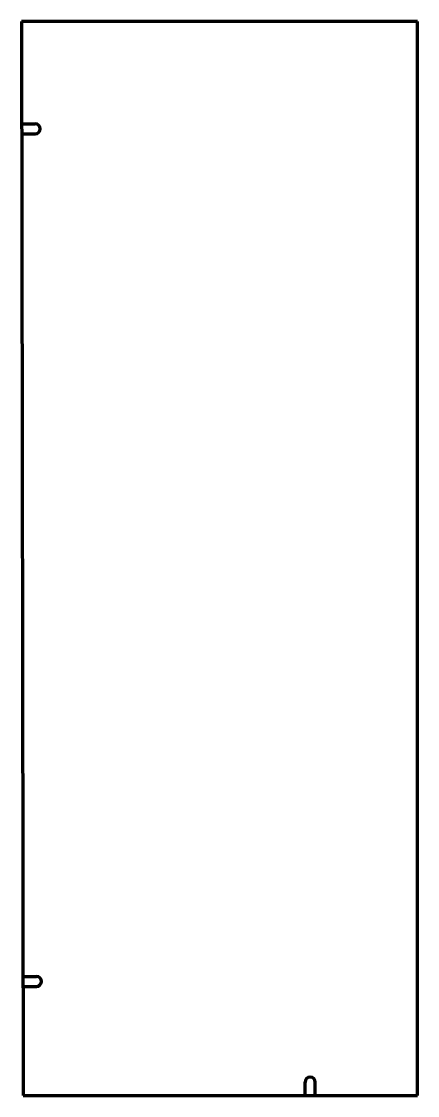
# Model space of a CAD drawing. Header units: inches. Extents: x 0 to 29.5, y 0 to 80.
import ezdxf

# ---------------------------------------------------------------- set-up
doc = ezdxf.new("R2010")
doc.units = ezdxf.units.IN
doc.header["$MEASUREMENT"] = 0
doc.layers.add('1', color=7, linetype='Continuous')

msp = doc.modelspace()

# ---------------------------------------------------------------- linework, layer by layer
at = {"color": 7, "lineweight": 90}
for p, q in [((0, 80), (0.125, 0)), ((29.5, 80), (0, 80)), ((29.5, 0), (29.5, 80)), ((0.125, 0), (29.5, 0))]:
    msp.add_line(p, q, dxfattribs=at)
at = {"layer": '1', "color": 7, "lineweight": 90}
for p, q in [((0.012, 72.375), (1.012, 72.377)), ((0.013, 71.625), (1.013, 71.627)), ((0.111, 8.875), (1.111, 8.877)), ((0.112, 8.125), (1.112, 8.127)), ((21.125, 0), (21.125, 1)), ((21.875, 0), (21.875, 1))]:
    msp.add_line(p, q, dxfattribs=at)
for centre, start, end in [((1.012, 72.002), 270.08952, 450.08952), ((1.112, 8.502), 270.08952, 450.08952), ((21.5, 1), 0, 180)]:
    msp.add_arc(centre, 0.375, start, end, dxfattribs=at)

doc.saveas('drawing.dxf')
